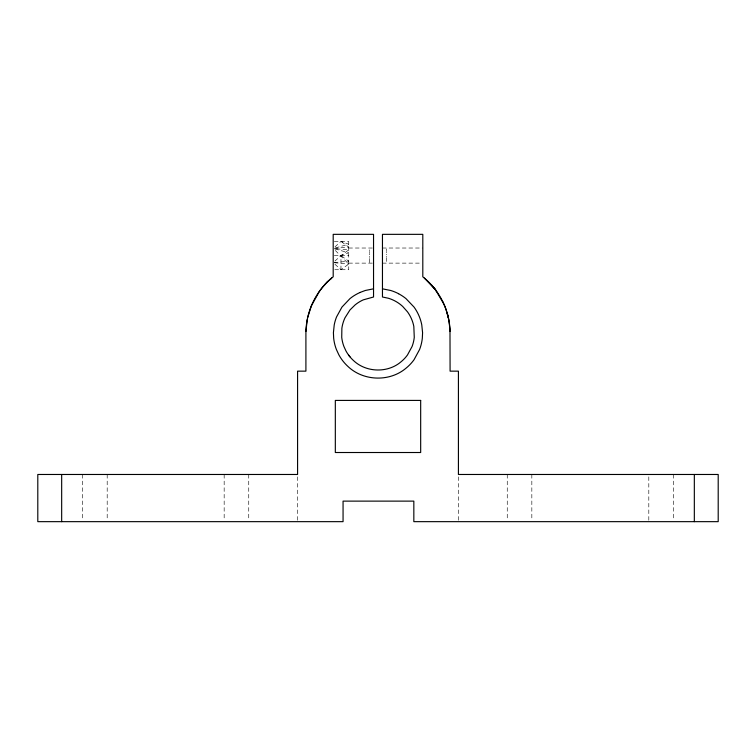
<?xml version="1.0" encoding="UTF-8"?>
<svg xmlns="http://www.w3.org/2000/svg" width="756" height="756" viewBox="0 0 756 756"><rect width="100%" height="100%" fill="white"/><g stroke="black" fill="none" stroke-linecap="round" stroke-linejoin="round"><path stroke-width="0.57" stroke-dasharray="3.78 2.83" d="M334.927 246.928L340.965 241.419L348.733 244.254L334.313 248.195M334.927 261.075L340.965 255.575L348.733 249.915L334.313 248.601M334.927 264.222L340.965 269.731L348.733 264.071L334.927 250.066M340.965 269.731L340.965 255.575L348.733 252.74L334.313 248.8M334.313 248.393L348.733 247.08L340.965 241.419M334.313 262.549L348.733 261.236L340.965 255.575M334.313 241.419L348.733 241.419L348.733 269.731L334.313 269.731M348.733 248.025L373.54 248.025M382.46 248.025L422.802 248.025M334.313 255.575L348.733 255.575M348.733 263.126L373.54 263.126M382.46 263.126L421.65 263.126M334.313 262.748L348.733 264.071M673.379 474.475L673.379 520.478M648.809 476.838L648.809 520.478M531.837 474.475L531.837 520.478M507.257 474.475L507.257 520.478M458.419 476.838L458.419 520.478M386.496 248.894L386.496 250.727M386.496 251.427L386.496 252.721M386.496 254.12L386.496 254.838M386.496 256.303L386.496 257.031M386.496 257.739L386.496 262.559M369.41 249.792L369.41 250.727M369.41 251.427L369.41 252.721M369.41 253.411L369.41 254.838M369.41 256.303L369.41 257.031M369.41 257.739L369.41 258.429M369.41 259.091L369.41 262.559M297.58 476.838L297.58 520.478M248.743 474.475L248.743 520.478M224.163 474.475L224.163 520.478M107.191 474.475L107.191 520.478M82.621 474.475L82.621 520.478"/><path stroke-width="1.13" d="M305.934 331.44L307.248 319.542M328.624 280.778C314.25 294.216 305.83 313.721 305.906 333.405L305.906 371.149L297.58 371.149L297.58 474.475L37.8 474.475L37.8 521.659L343.063 521.659L343.063 501.124L413.834 501.124L413.834 521.659L718.2 521.659L718.2 474.475L458.419 474.475L458.419 371.149L450.094 371.149L449.981 329.455L448.752 319.542L446.097 309.705A70.875 70.875 0 0 0 443.829 303.978L435.503 289.85L424.362 278.085M307.683 317.492L311.396 305.755L319.382 291.362A72.708 72.708 0 0 1 327.263 282.082M330.098 279.418L331.638 278.085A70.251 70.251 0 0 0 327.178 282.177M359.988 292.459L365.309 290.484L373.54 288.83M382.46 288.83L390.691 290.484A45.218 45.218 0 0 1 398.592 293.715M442.912 301.984L444.594 305.755A72.623 72.623 0 0 1 448.317 317.492M450.066 331.44L449.99 329.474A71.848 71.848 0 0 0 447.306 313.532M694.329 474.475L694.329 521.659M61.671 474.475L61.671 521.659M324.485 285.003A71.924 71.924 0 0 1 333.198 276.809L333.198 234.341L373.54 234.341L373.54 297.004L363.286 299.858A36.675 36.675 0 0 0 355.103 304.923L349.981 309.941L344.972 317.841A37.035 37.035 0 0 0 341.873 328.265L341.731 337.374A36.675 36.675 0 0 0 343.952 346.56L345.946 350.897A36.921 36.921 0 0 0 350 356.879M434.142 288.102A72.878 72.878 0 0 1 442.912 301.984M436.618 291.362A71.574 71.574 0 0 0 431.515 285.003A72.992 72.992 0 0 0 422.802 276.809L422.802 234.341L382.46 234.341L382.46 297.004L388.348 298.242A37.082 37.082 0 0 1 394.83 300.888A36.581 36.581 0 0 1 402.702 306.454L407.484 311.831A36.94 36.94 0 0 1 411.925 319.93A36.931 36.931 0 0 1 413.825 326.46L414.269 337.365A36.704 36.704 0 0 1 412.048 346.56L407.484 354.97A36.562 36.562 0 0 1 400.888 361.926C387.478 373.284 365.951 372.566 353.307 360.366A36.553 36.553 0 0 1 348.516 354.97M431.61 285.116A69.864 69.864 0 0 1 435.503 289.85M398.61 293.763A44.774 44.774 0 0 1 405.981 298.62L414.042 307.078A45.058 45.058 0 0 1 419.457 316.953A44.963 44.963 0 0 1 421.772 324.91L422.585 332.706L422.32 338.244A44.774 44.774 0 0 1 419.608 349.461L414.042 359.733A44.651 44.651 0 0 1 405.991 368.219C389.586 382.092 363.277 381.222 347.807 366.32A44.623 44.623 0 0 1 341.958 359.733A45.039 45.039 0 0 1 338.82 354.753L336.382 349.461A44.774 44.774 0 0 1 333.67 338.244L333.415 332.706L334.228 324.91A44.963 44.963 0 0 1 336.543 316.953L341.958 307.078L350.028 298.563A44.774 44.774 0 0 1 359.969 292.515M420.676 400.415L335.324 400.415L335.324 452.513L420.676 452.513L420.676 400.415"/></g></svg>
